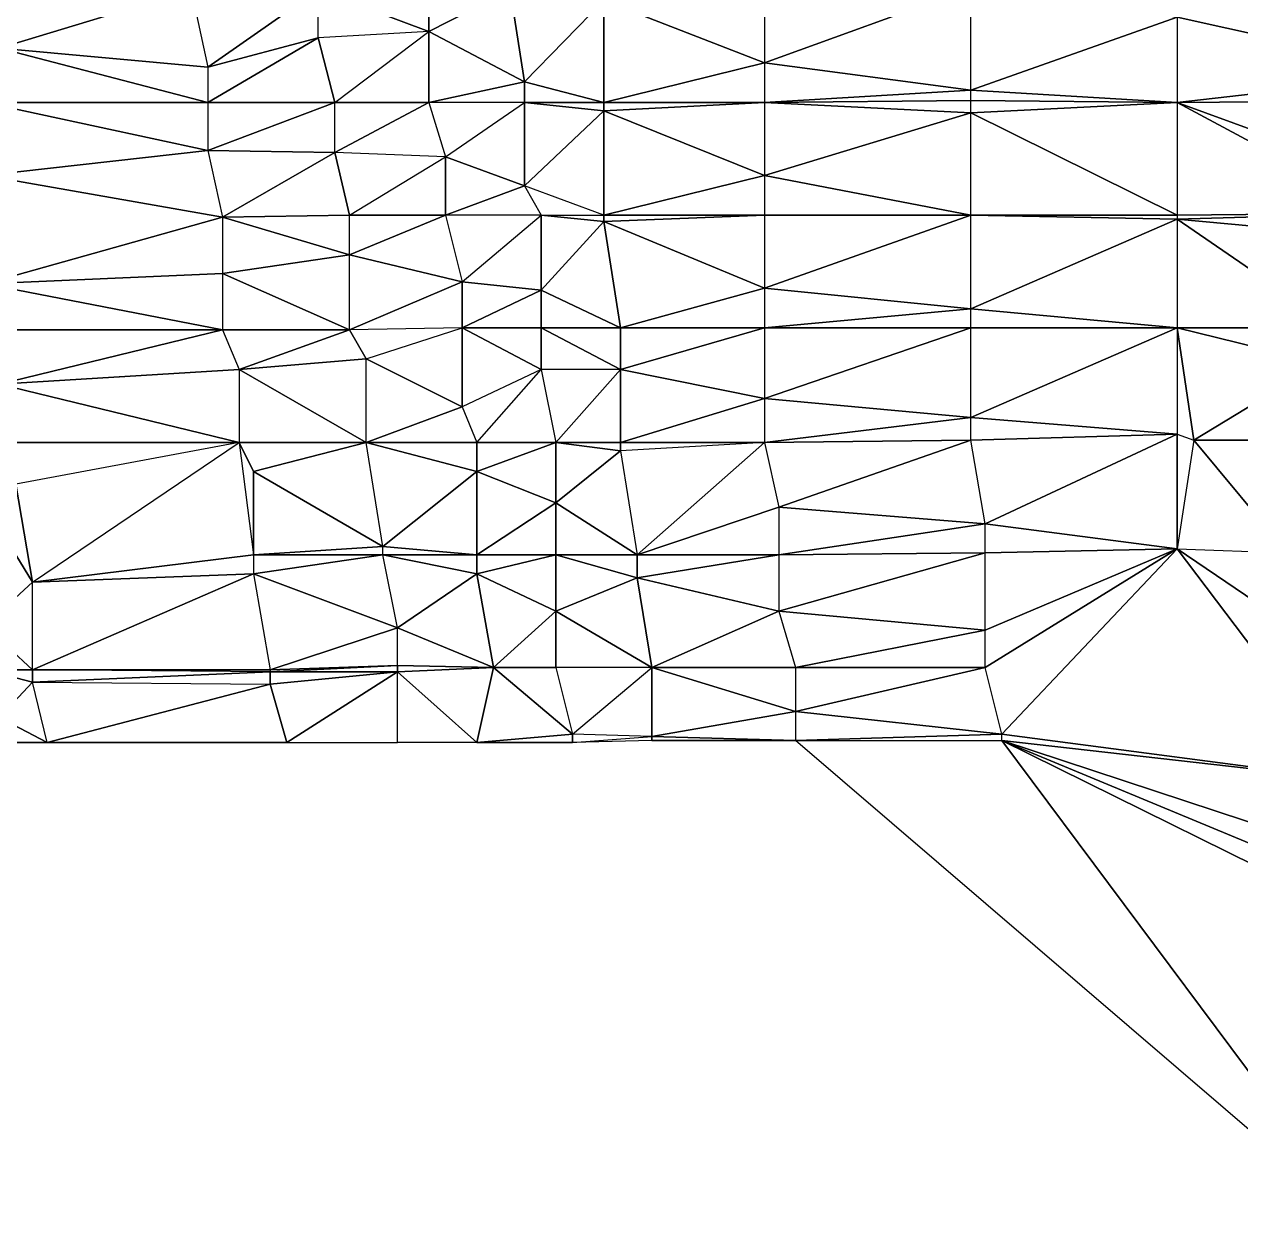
# Model space of a CAD drawing. Header units: metres. Extents: x 121.06818 to 121.07159, y 3.17836 to 3.18313.
# Drawn here: x 121.069729 to 121.070312, y 3.178362 to 3.178941 of the extents above; entities that cross this region are included whole.
import ezdxf

# ---------------------------------------------------------------- set-up
doc = ezdxf.new("R2010")
doc.units = ezdxf.units.M

msp = doc.modelspace()

# ---------------------------------------------------------------- linework, layer by layer
at = {"layer": 'DELAUNEY1001', "color": 252}
msp.add_3dface([(121.070282, 3.17869, 0.01028), (121.07019, 3.178688, 0.01027), (121.07019, 3.178702, 0.01027)], dxfattribs=at)
at = {"layer": 'DELAUNEY1008', "color": 252}
msp.add_3dface([(121.069725, 3.178687, 0.0102), (121.069733, 3.178674, 0.0102), (121.069725, 3.178721, 0.0102)], dxfattribs=at)
at = {"layer": 'DELAUNEY1009', "color": 252}
msp.add_3dface([(121.069984, 3.178687, 0.01024), (121.069946, 3.178678, 0.01023), (121.069946, 3.178687, 0.01023)], dxfattribs=at)
at = {"layer": 'DELAUNEY1010', "color": 252}
msp.add_3dface([(121.070091, 3.178687, 0.01026), (121.070023, 3.178676, 0.01025), (121.070023, 3.178687, 0.01025)], dxfattribs=at)
at = {"layer": 'DELAUNEY102', "color": 252}
msp.add_3dface([(121.070099, 3.178598, 0.01026), (121.070198, 3.178598, 0.01027), (121.070374, 3.178362, 0.01028)], dxfattribs=at)
at = {"layer": 'DELAUNEY1021', "color": 252}
msp.add_3dface([(121.069946, 3.178678, 0.01023), (121.069901, 3.178687, 0.01022), (121.069946, 3.178687, 0.01023)], dxfattribs=at)
at = {"layer": 'DELAUNEY1022', "color": 252}
msp.add_3dface([(121.070023, 3.178676, 0.01025), (121.069984, 3.178687, 0.01024), (121.070023, 3.178687, 0.01025)], dxfattribs=at)
at = {"layer": 'DELAUNEY1023', "color": 252}
msp.add_3dface([(121.070091, 3.178687, 0.01026), (121.07019, 3.178688, 0.01027), (121.07019, 3.178702, 0.01027)], dxfattribs=at)
at = {"layer": 'DELAUNEY103', "color": 252}
msp.add_3dface([(121.070099, 3.178598, 0.01026), (121.070198, 3.178598, 0.01027), (121.070198, 3.178601, 0.01027)], dxfattribs=at)
at = {"layer": 'DELAUNEY104', "color": 252}
msp.add_3dface([(121.070374, 3.178362, 0.01028), (121.070198, 3.178598, 0.01027), (121.070374, 3.178511, 0.01027)], dxfattribs=at)
at = {"layer": 'DELAUNEY1061', "color": 252}
msp.add_3dface([(121.069839, 3.178687, 0.01021), (121.069733, 3.178674, 0.0102), (121.069832, 3.178741, 0.01021)], dxfattribs=at)
at = {"layer": 'DELAUNEY1062', "color": 252}
msp.add_3dface([(121.069946, 3.178687, 0.01023), (121.069901, 3.178687, 0.01022), (121.069901, 3.178691, 0.01022)], dxfattribs=at)
at = {"layer": 'DELAUNEY1063', "color": 252}
msp.add_3dface([(121.070023, 3.178687, 0.01025), (121.069984, 3.178687, 0.01024), (121.069984, 3.178712, 0.01024)], dxfattribs=at)
at = {"layer": 'DELAUNEY1064', "color": 252}
msp.add_3dface([(121.070091, 3.178687, 0.01026), (121.070023, 3.178687, 0.01025), (121.070091, 3.17871, 0.01026)], dxfattribs=at)
at = {"layer": 'DELAUNEY1074', "color": 252}
msp.add_3dface([(121.069839, 3.178687, 0.01021), (121.069901, 3.178687, 0.01022), (121.069901, 3.178691, 0.01022)], dxfattribs=at)
at = {"layer": 'DELAUNEY1075', "color": 252}
msp.add_3dface([(121.069984, 3.178687, 0.01024), (121.069946, 3.178687, 0.01023), (121.069984, 3.178712, 0.01024)], dxfattribs=at)
at = {"layer": 'DELAUNEY1086', "color": 252}
msp.add_3dface([(121.069839, 3.178687, 0.01021), (121.069901, 3.178691, 0.01022), (121.069839, 3.178727, 0.01021)], dxfattribs=at)
at = {"layer": 'DELAUNEY1101', "color": 252}
msp.add_3dface([(121.069946, 3.178687, 0.01023), (121.069901, 3.178691, 0.01022), (121.069946, 3.178727, 0.01023)], dxfattribs=at)
at = {"layer": 'DELAUNEY1137', "color": 252}
msp.add_3dface([(121.070091, 3.178687, 0.01026), (121.07019, 3.178702, 0.01027), (121.070091, 3.17871, 0.01026)], dxfattribs=at)
at = {"layer": 'DELAUNEY1138', "color": 252}
msp.add_3dface([(121.070282, 3.17869, 0.01028), (121.07019, 3.178702, 0.01027), (121.070282, 3.178745, 0.01028)], dxfattribs=at)
at = {"layer": 'DELAUNEY1153', "color": 252}
msp.add_3dface([(121.070091, 3.17871, 0.01026), (121.070023, 3.178687, 0.01025), (121.070084, 3.178741, 0.01026)], dxfattribs=at)
at = {"layer": 'DELAUNEY1163', "color": 252}
msp.add_3dface([(121.069984, 3.178712, 0.01024), (121.069946, 3.178687, 0.01023), (121.069946, 3.178727, 0.01023)], dxfattribs=at)
at = {"layer": 'DELAUNEY1164', "color": 252}
msp.add_3dface([(121.070091, 3.17871, 0.01026), (121.07019, 3.178702, 0.01027), (121.070183, 3.178742, 0.01027)], dxfattribs=at)
at = {"layer": 'DELAUNEY1176', "color": 252}
msp.add_3dface([(121.070023, 3.178687, 0.01025), (121.069984, 3.178712, 0.01024), (121.070015, 3.178737, 0.01025)], dxfattribs=at)
at = {"layer": 'DELAUNEY1184', "color": 252}
msp.add_3dface([(121.069725, 3.178721, 0.0102), (121.069733, 3.178674, 0.0102), (121.069832, 3.178741, 0.01021)], dxfattribs=at)
at = {"layer": 'DELAUNEY1192', "color": 252}
msp.add_3dface([(121.069832, 3.178741, 0.01021), (121.069839, 3.178687, 0.01021), (121.069839, 3.178727, 0.01021)], dxfattribs=at)
at = {"layer": 'DELAUNEY1193', "color": 252}
msp.add_3dface([(121.069946, 3.178727, 0.01023), (121.069901, 3.178691, 0.01022), (121.069893, 3.178741, 0.01022)], dxfattribs=at)
at = {"layer": 'DELAUNEY1201', "color": 252}
msp.add_3dface([(121.069832, 3.178741, 0.01021), (121.069725, 3.178721, 0.0102), (121.069717, 3.178741, 0.0102)], dxfattribs=at)
at = {"layer": 'DELAUNEY1202', "color": 252}
msp.add_3dface([(121.069832, 3.178741, 0.01021), (121.069839, 3.178727, 0.01021), (121.069893, 3.178741, 0.01022)], dxfattribs=at)
at = {"layer": 'DELAUNEY1203', "color": 252}
msp.add_3dface([(121.069839, 3.178727, 0.01021), (121.069901, 3.178691, 0.01022), (121.069893, 3.178741, 0.01022)], dxfattribs=at)
at = {"layer": 'DELAUNEY1204', "color": 252}
msp.add_3dface([(121.069984, 3.178712, 0.01024), (121.069946, 3.178727, 0.01023), (121.069984, 3.178741, 0.01024)], dxfattribs=at)
at = {"layer": 'DELAUNEY1219', "color": 252}
msp.add_3dface([(121.070015, 3.178737, 0.01025), (121.069984, 3.178712, 0.01024), (121.069984, 3.178741, 0.01024)], dxfattribs=at)
at = {"layer": 'DELAUNEY1220', "color": 252}
msp.add_3dface([(121.070015, 3.178737, 0.01025), (121.070023, 3.178687, 0.01025), (121.070084, 3.178741, 0.01026)], dxfattribs=at)
at = {"layer": 'DELAUNEY1221', "color": 252}
msp.add_3dface([(121.07029, 3.178742, 0.01028), (121.070282, 3.17869, 0.01028), (121.070282, 3.178745, 0.01028)], dxfattribs=at)
at = {"layer": 'DELAUNEY1222', "color": 252}
msp.add_3dface([(121.07029, 3.178742, 0.01028), (121.070335, 3.178688, 0.01028), (121.070351, 3.178742, 0.01028)], dxfattribs=at)
at = {"layer": 'DELAUNEY1233', "color": 252}
msp.add_3dface([(121.070091, 3.17871, 0.01026), (121.070183, 3.178742, 0.01027), (121.070084, 3.178741, 0.01026)], dxfattribs=at)
at = {"layer": 'DELAUNEY1234', "color": 252}
msp.add_3dface([(121.07019, 3.178702, 0.01027), (121.070183, 3.178742, 0.01027), (121.070282, 3.178745, 0.01028)], dxfattribs=at)
at = {"layer": 'DELAUNEY1263', "color": 252}
msp.add_3dface([(121.070084, 3.178741, 0.01026), (121.070015, 3.178737, 0.01025), (121.070015, 3.178741, 0.01025)], dxfattribs=at)
at = {"layer": 'DELAUNEY1264', "color": 252}
msp.add_3dface([(121.070282, 3.178745, 0.01028), (121.07029, 3.178742, 0.01028), (121.070282, 3.178796, 0.01028)], dxfattribs=at)
at = {"layer": 'DELAUNEY1275', "color": 252}
msp.add_3dface([(121.069946, 3.178727, 0.01023), (121.069893, 3.178741, 0.01022), (121.069946, 3.178741, 0.01023)], dxfattribs=at)
at = {"layer": 'DELAUNEY1291', "color": 252}
msp.add_3dface([(121.07029, 3.178742, 0.01028), (121.070351, 3.178742, 0.01028), (121.070351, 3.178779, 0.01028)], dxfattribs=at)
at = {"layer": 'DELAUNEY1303', "color": 252}
msp.add_3dface([(121.069984, 3.178741, 0.01024), (121.069946, 3.178727, 0.01023), (121.069946, 3.178741, 0.01023)], dxfattribs=at)
at = {"layer": 'DELAUNEY1315', "color": 252}
msp.add_3dface([(121.070015, 3.178737, 0.01025), (121.069984, 3.178741, 0.01024), (121.070015, 3.178741, 0.01025)], dxfattribs=at)
at = {"layer": 'DELAUNEY1345', "color": 252}
msp.add_3dface([(121.069946, 3.178741, 0.01023), (121.069893, 3.178741, 0.01022), (121.069939, 3.178758, 0.01023)], dxfattribs=at)
at = {"layer": 'DELAUNEY1346', "color": 252}
msp.add_3dface([(121.070282, 3.178745, 0.01028), (121.070183, 3.178742, 0.01027), (121.070183, 3.178753, 0.01027)], dxfattribs=at)
at = {"layer": 'DELAUNEY1361', "color": 252}
msp.add_3dface([(121.069984, 3.178741, 0.01024), (121.069946, 3.178741, 0.01023), (121.069977, 3.178776, 0.01024)], dxfattribs=at)
at = {"layer": 'DELAUNEY1369', "color": 252}
msp.add_3dface([(121.070084, 3.178741, 0.01026), (121.070183, 3.178742, 0.01027), (121.070183, 3.178753, 0.01027)], dxfattribs=at)
at = {"layer": 'DELAUNEY1385', "color": 252}
msp.add_3dface([(121.069939, 3.178758, 0.01023), (121.069893, 3.178741, 0.01022), (121.069893, 3.178781, 0.01022)], dxfattribs=at)
at = {"layer": 'DELAUNEY1386', "color": 252}
msp.add_3dface([(121.069939, 3.178758, 0.01023), (121.069946, 3.178741, 0.01023), (121.069977, 3.178776, 0.01024)], dxfattribs=at)
at = {"layer": 'DELAUNEY1387', "color": 252}
msp.add_3dface([(121.070015, 3.178741, 0.01025), (121.069984, 3.178741, 0.01024), (121.070015, 3.178776, 0.01025)], dxfattribs=at)
at = {"layer": 'DELAUNEY1402', "color": 252}
msp.add_3dface([(121.070084, 3.178741, 0.01026), (121.070015, 3.178741, 0.01025), (121.070084, 3.178762, 0.01026)], dxfattribs=at)
at = {"layer": 'DELAUNEY1426', "color": 252}
msp.add_3dface([(121.070084, 3.178741, 0.01026), (121.070183, 3.178753, 0.01027), (121.070084, 3.178762, 0.01026)], dxfattribs=at)
at = {"layer": 'DELAUNEY1438', "color": 252}
msp.add_3dface([(121.069832, 3.178741, 0.01021), (121.069893, 3.178741, 0.01022), (121.069832, 3.178776, 0.01021)], dxfattribs=at)
at = {"layer": 'DELAUNEY1439', "color": 252}
msp.add_3dface([(121.070282, 3.178745, 0.01028), (121.070183, 3.178753, 0.01027), (121.070282, 3.178796, 0.01028)], dxfattribs=at)
at = {"layer": 'DELAUNEY1457', "color": 252}
msp.add_3dface([(121.069832, 3.178741, 0.01021), (121.069717, 3.178741, 0.0102), (121.069717, 3.178769, 0.0102)], dxfattribs=at)
at = {"layer": 'DELAUNEY1458', "color": 252}
msp.add_3dface([(121.070084, 3.178762, 0.01026), (121.070015, 3.178741, 0.01025), (121.070015, 3.178776, 0.01025)], dxfattribs=at)
at = {"layer": 'DELAUNEY1466', "color": 252}
msp.add_3dface([(121.069977, 3.178776, 0.01024), (121.069984, 3.178741, 0.01024), (121.070015, 3.178776, 0.01025)], dxfattribs=at)
at = {"layer": 'DELAUNEY1467', "color": 252}
msp.add_3dface([(121.070084, 3.178762, 0.01026), (121.070183, 3.178753, 0.01027), (121.070183, 3.178796, 0.01027)], dxfattribs=at)
at = {"layer": 'DELAUNEY1480', "color": 252}
msp.add_3dface([(121.069832, 3.178741, 0.01021), (121.069717, 3.178769, 0.0102), (121.069832, 3.178776, 0.01021)], dxfattribs=at)
at = {"layer": 'DELAUNEY1491', "color": 252}
msp.add_3dface([(121.069832, 3.178776, 0.01021), (121.069717, 3.178769, 0.0102), (121.069824, 3.178795, 0.01021)], dxfattribs=at)
at = {"layer": 'DELAUNEY1492', "color": 252}
msp.add_3dface([(121.069832, 3.178776, 0.01021), (121.069893, 3.178741, 0.01022), (121.069893, 3.178781, 0.01022)], dxfattribs=at)
at = {"layer": 'DELAUNEY1493', "color": 252}
msp.add_3dface([(121.069977, 3.178776, 0.01024), (121.069939, 3.178758, 0.01023), (121.069939, 3.178796, 0.01023)], dxfattribs=at)
at = {"layer": 'DELAUNEY1494', "color": 252}
msp.add_3dface([(121.070084, 3.178762, 0.01026), (121.070015, 3.178776, 0.01025), (121.070084, 3.178796, 0.01026)], dxfattribs=at)
at = {"layer": 'DELAUNEY1495', "color": 252}
msp.add_3dface([(121.07029, 3.178742, 0.01028), (121.070351, 3.178779, 0.01028), (121.070282, 3.178796, 0.01028)], dxfattribs=at)
at = {"layer": 'DELAUNEY1509', "color": 252}
msp.add_3dface([(121.069832, 3.178776, 0.01021), (121.069893, 3.178781, 0.01022), (121.069885, 3.178795, 0.01022)], dxfattribs=at)
at = {"layer": 'DELAUNEY1510', "color": 252}
msp.add_3dface([(121.069939, 3.178758, 0.01023), (121.069893, 3.178781, 0.01022), (121.069939, 3.178796, 0.01023)], dxfattribs=at)
at = {"layer": 'DELAUNEY1521', "color": 252}
msp.add_3dface([(121.069824, 3.178795, 0.01021), (121.069717, 3.178769, 0.0102), (121.06971, 3.178795, 0.0102)], dxfattribs=at)
at = {"layer": 'DELAUNEY1522', "color": 252}
msp.add_3dface([(121.069824, 3.178795, 0.01021), (121.069832, 3.178776, 0.01021), (121.069885, 3.178795, 0.01022)], dxfattribs=at)
at = {"layer": 'DELAUNEY1523', "color": 252}
msp.add_3dface([(121.070015, 3.178776, 0.01025), (121.069977, 3.178776, 0.01024), (121.069977, 3.178796, 0.01024)], dxfattribs=at)
at = {"layer": 'DELAUNEY1559', "color": 252}
msp.add_3dface([(121.070282, 3.178796, 0.01028), (121.070183, 3.178753, 0.01027), (121.070183, 3.178796, 0.01027)], dxfattribs=at)
at = {"layer": 'DELAUNEY1565', "color": 252}
msp.add_3dface([(121.069885, 3.178795, 0.01022), (121.069893, 3.178781, 0.01022), (121.069939, 3.178796, 0.01023)], dxfattribs=at)
at = {"layer": 'DELAUNEY1566', "color": 252}
msp.add_3dface([(121.070084, 3.178762, 0.01026), (121.070183, 3.178796, 0.01027), (121.070084, 3.178796, 0.01026)], dxfattribs=at)
at = {"layer": 'DELAUNEY1577', "color": 252}
msp.add_3dface([(121.070282, 3.178796, 0.01028), (121.070183, 3.178796, 0.01027), (121.070183, 3.178805, 0.01027)], dxfattribs=at)
at = {"layer": 'DELAUNEY1578', "color": 252}
msp.add_3dface([(121.070282, 3.178796, 0.01028), (121.070351, 3.178779, 0.01028), (121.070358, 3.178796, 0.01028)], dxfattribs=at)
at = {"layer": 'DELAUNEY1596', "color": 252}
msp.add_3dface([(121.069977, 3.178776, 0.01024), (121.069939, 3.178796, 0.01023), (121.069977, 3.178796, 0.01024)], dxfattribs=at)
at = {"layer": 'DELAUNEY1597', "color": 252}
msp.add_3dface([(121.070084, 3.178796, 0.01026), (121.070015, 3.178776, 0.01025), (121.070015, 3.178796, 0.01025)], dxfattribs=at)
at = {"layer": 'DELAUNEY1608', "color": 252}
msp.add_3dface([(121.070084, 3.178796, 0.01026), (121.070183, 3.178796, 0.01027), (121.070183, 3.178805, 0.01027)], dxfattribs=at)
at = {"layer": 'DELAUNEY1635', "color": 252}
msp.add_3dface([(121.069977, 3.178796, 0.01024), (121.069939, 3.178796, 0.01023), (121.069977, 3.178814, 0.01024)], dxfattribs=at)
at = {"layer": 'DELAUNEY1636', "color": 252}
msp.add_3dface([(121.070015, 3.178776, 0.01025), (121.069977, 3.178796, 0.01024), (121.070015, 3.178796, 0.01025)], dxfattribs=at)
at = {"layer": 'DELAUNEY1651', "color": 252}
msp.add_3dface([(121.070015, 3.178796, 0.01025), (121.069977, 3.178796, 0.01024), (121.069977, 3.178814, 0.01024)], dxfattribs=at)
at = {"layer": 'DELAUNEY1652', "color": 252}
msp.add_3dface([(121.070084, 3.178796, 0.01026), (121.070015, 3.178796, 0.01025), (121.070084, 3.178815, 0.01026)], dxfattribs=at)
at = {"layer": 'DELAUNEY1703', "color": 252}
msp.add_3dface([(121.069824, 3.178795, 0.01021), (121.069885, 3.178795, 0.01022), (121.069824, 3.178822, 0.01021)], dxfattribs=at)
at = {"layer": 'DELAUNEY1713', "color": 252}
msp.add_3dface([(121.069824, 3.178795, 0.01021), (121.06971, 3.178795, 0.0102), (121.06971, 3.178817, 0.0102)], dxfattribs=at)
at = {"layer": 'DELAUNEY1714', "color": 252}
msp.add_3dface([(121.070084, 3.178796, 0.01026), (121.070183, 3.178805, 0.01027), (121.070084, 3.178815, 0.01026)], dxfattribs=at)
at = {"layer": 'DELAUNEY1724', "color": 252}
msp.add_3dface([(121.069939, 3.178796, 0.01023), (121.069885, 3.178795, 0.01022), (121.069939, 3.178818, 0.01023)], dxfattribs=at)
at = {"layer": 'DELAUNEY1725', "color": 252}
msp.add_3dface([(121.070282, 3.178796, 0.01028), (121.070183, 3.178805, 0.01027), (121.070282, 3.178848, 0.01028)], dxfattribs=at)
at = {"layer": 'DELAUNEY1726', "color": 252}
msp.add_3dface([(121.070282, 3.178796, 0.01028), (121.070358, 3.178796, 0.01028), (121.070282, 3.178848, 0.01028)], dxfattribs=at)
at = {"layer": 'DELAUNEY1735', "color": 252}
msp.add_3dface([(121.069977, 3.178814, 0.01024), (121.069939, 3.178796, 0.01023), (121.069939, 3.178818, 0.01023)], dxfattribs=at)
at = {"layer": 'DELAUNEY1736', "color": 252}
msp.add_3dface([(121.070015, 3.178796, 0.01025), (121.069977, 3.178814, 0.01024), (121.070007, 3.178847, 0.01025)], dxfattribs=at)
at = {"layer": 'DELAUNEY1737', "color": 252}
msp.add_3dface([(121.070084, 3.178815, 0.01026), (121.070015, 3.178796, 0.01025), (121.070007, 3.178847, 0.01025)], dxfattribs=at)
at = {"layer": 'DELAUNEY1747', "color": 252}
msp.add_3dface([(121.069824, 3.178795, 0.01021), (121.06971, 3.178817, 0.0102), (121.069824, 3.178822, 0.01021)], dxfattribs=at)
at = {"layer": 'DELAUNEY1748', "color": 252}
msp.add_3dface([(121.069939, 3.178818, 0.01023), (121.069885, 3.178795, 0.01022), (121.069885, 3.178831, 0.01022)], dxfattribs=at)
at = {"layer": 'DELAUNEY1749', "color": 252}
msp.add_3dface([(121.070084, 3.178815, 0.01026), (121.070183, 3.178805, 0.01027), (121.070183, 3.17885, 0.01027)], dxfattribs=at)
at = {"layer": 'DELAUNEY1761', "color": 252}
msp.add_3dface([(121.069824, 3.178822, 0.01021), (121.06971, 3.178817, 0.0102), (121.069824, 3.178849, 0.01021)], dxfattribs=at)
at = {"layer": 'DELAUNEY1762', "color": 252}
msp.add_3dface([(121.069977, 3.178814, 0.01024), (121.069939, 3.178818, 0.01023), (121.069977, 3.17885, 0.01024)], dxfattribs=at)
at = {"layer": 'DELAUNEY1763', "color": 252}
msp.add_3dface([(121.070358, 3.178796, 0.01028), (121.070381, 3.178839, 0.01028), (121.070282, 3.178848, 0.01028)], dxfattribs=at)
at = {"layer": 'DELAUNEY1780', "color": 252}
msp.add_3dface([(121.069824, 3.178822, 0.01021), (121.069885, 3.178795, 0.01022), (121.069885, 3.178831, 0.01022)], dxfattribs=at)
at = {"layer": 'DELAUNEY1788', "color": 252}
msp.add_3dface([(121.069824, 3.178822, 0.01021), (121.069885, 3.178831, 0.01022), (121.069824, 3.178849, 0.01021)], dxfattribs=at)
at = {"layer": 'DELAUNEY1789', "color": 252}
msp.add_3dface([(121.069939, 3.178818, 0.01023), (121.069885, 3.178831, 0.01022), (121.069931, 3.17885, 0.01023)], dxfattribs=at)
at = {"layer": 'DELAUNEY1808', "color": 252}
msp.add_3dface([(121.070007, 3.178847, 0.01025), (121.069977, 3.178814, 0.01024), (121.069977, 3.17885, 0.01024)], dxfattribs=at)
at = {"layer": 'DELAUNEY1820', "color": 252}
msp.add_3dface([(121.070282, 3.178848, 0.01028), (121.070183, 3.178805, 0.01027), (121.070183, 3.17885, 0.01027)], dxfattribs=at)
at = {"layer": 'DELAUNEY1856', "color": 252}
msp.add_3dface([(121.069931, 3.17885, 0.01023), (121.069885, 3.178831, 0.01022), (121.069885, 3.17885, 0.01022)], dxfattribs=at)
at = {"layer": 'DELAUNEY1857', "color": 252}
msp.add_3dface([(121.069931, 3.17885, 0.01023), (121.069939, 3.178818, 0.01023), (121.069977, 3.17885, 0.01024)], dxfattribs=at)
at = {"layer": 'DELAUNEY1858', "color": 252}
msp.add_3dface([(121.070084, 3.178815, 0.01026), (121.070007, 3.178847, 0.01025), (121.070084, 3.17885, 0.01026)], dxfattribs=at)
at = {"layer": 'DELAUNEY1859', "color": 252}
msp.add_3dface([(121.070084, 3.178815, 0.01026), (121.070183, 3.17885, 0.01027), (121.070084, 3.17885, 0.01026)], dxfattribs=at)
at = {"layer": 'DELAUNEY1879', "color": 252}
msp.add_3dface([(121.070282, 3.178848, 0.01028), (121.070183, 3.17885, 0.01027), (121.070282, 3.17885, 0.01028)], dxfattribs=at)
at = {"layer": 'DELAUNEY1891', "color": 252}
msp.add_3dface([(121.070007, 3.178847, 0.01025), (121.069977, 3.17885, 0.01024), (121.070007, 3.17885, 0.01025)], dxfattribs=at)
at = {"layer": 'DELAUNEY1892', "color": 252}
msp.add_3dface([(121.070084, 3.17885, 0.01026), (121.070007, 3.178847, 0.01025), (121.070007, 3.17885, 0.01025)], dxfattribs=at)
at = {"layer": 'DELAUNEY1900', "color": 252}
msp.add_3dface([(121.069824, 3.178849, 0.01021), (121.06971, 3.178817, 0.0102), (121.06971, 3.178869, 0.0102)], dxfattribs=at)
at = {"layer": 'DELAUNEY1901', "color": 252}
msp.add_3dface([(121.069824, 3.178849, 0.01021), (121.069885, 3.178831, 0.01022), (121.069885, 3.17885, 0.01022)], dxfattribs=at)
at = {"layer": 'DELAUNEY1902', "color": 252}
msp.add_3dface([(121.070084, 3.17885, 0.01026), (121.070183, 3.17885, 0.01027), (121.070084, 3.178869, 0.01026)], dxfattribs=at)
at = {"layer": 'DELAUNEY1920', "color": 252}
msp.add_3dface([(121.070282, 3.178848, 0.01028), (121.070381, 3.178839, 0.01028), (121.070381, 3.178851, 0.01028)], dxfattribs=at)
at = {"layer": 'DELAUNEY1931', "color": 252}
msp.add_3dface([(121.069824, 3.178849, 0.01021), (121.069885, 3.17885, 0.01022), (121.069878, 3.17888, 0.01022)], dxfattribs=at)
at = {"layer": 'DELAUNEY1932', "color": 252}
msp.add_3dface([(121.069977, 3.17885, 0.01024), (121.069931, 3.17885, 0.01023), (121.069969, 3.178864, 0.01024)], dxfattribs=at)
at = {"layer": 'DELAUNEY1943', "color": 252}
msp.add_3dface([(121.069931, 3.17885, 0.01023), (121.069885, 3.17885, 0.01022), (121.069931, 3.178878, 0.01023)], dxfattribs=at)
at = {"layer": 'DELAUNEY1953', "color": 252}
msp.add_3dface([(121.069824, 3.178849, 0.01021), (121.06971, 3.178869, 0.0102), (121.069817, 3.178881, 0.01021)], dxfattribs=at)
at = {"layer": 'DELAUNEY1954', "color": 252}
msp.add_3dface([(121.070282, 3.178848, 0.01028), (121.070381, 3.178851, 0.01028), (121.070282, 3.17885, 0.01028)], dxfattribs=at)
at = {"layer": 'DELAUNEY1969', "color": 252}
msp.add_3dface([(121.069969, 3.178864, 0.01024), (121.069931, 3.17885, 0.01023), (121.069931, 3.178878, 0.01023)], dxfattribs=at)
at = {"layer": 'DELAUNEY1970', "color": 252}
msp.add_3dface([(121.069969, 3.178864, 0.01024), (121.069977, 3.17885, 0.01024), (121.070007, 3.17885, 0.01025)], dxfattribs=at)
at = {"layer": 'DELAUNEY1989', "color": 252}
msp.add_3dface([(121.070084, 3.17885, 0.01026), (121.070007, 3.17885, 0.01025), (121.070084, 3.178869, 0.01026)], dxfattribs=at)
at = {"layer": 'DELAUNEY1990', "color": 252}
msp.add_3dface([(121.070282, 3.17885, 0.01028), (121.070183, 3.17885, 0.01027), (121.070183, 3.178899, 0.01027)], dxfattribs=at)
at = {"layer": 'DELAUNEY2005', "color": 252}
msp.add_3dface([(121.069817, 3.178881, 0.01021), (121.06971, 3.178869, 0.0102), (121.06971, 3.178904, 0.0102)], dxfattribs=at)
at = {"layer": 'DELAUNEY2006', "color": 252}
msp.add_3dface([(121.069817, 3.178881, 0.01021), (121.069824, 3.178849, 0.01021), (121.069878, 3.17888, 0.01022)], dxfattribs=at)
at = {"layer": 'DELAUNEY2007', "color": 252}
msp.add_3dface([(121.070282, 3.17885, 0.01028), (121.070381, 3.178851, 0.01028), (121.070282, 3.178904, 0.01028)], dxfattribs=at)
at = {"layer": 'DELAUNEY2023', "color": 252}
msp.add_3dface([(121.070381, 3.178851, 0.01028), (121.070389, 3.178865, 0.01028), (121.070282, 3.178904, 0.01028)], dxfattribs=at)
at = {"layer": 'DELAUNEY2035', "color": 252}
msp.add_3dface([(121.069878, 3.17888, 0.01022), (121.069885, 3.17885, 0.01022), (121.069931, 3.178878, 0.01023)], dxfattribs=at)
at = {"layer": 'DELAUNEY2036', "color": 252}
msp.add_3dface([(121.070084, 3.178869, 0.01026), (121.070007, 3.17885, 0.01025), (121.070007, 3.1789, 0.01025)], dxfattribs=at)
at = {"layer": 'DELAUNEY2037', "color": 252}
msp.add_3dface([(121.070084, 3.178869, 0.01026), (121.070183, 3.17885, 0.01027), (121.070183, 3.178899, 0.01027)], dxfattribs=at)
at = {"layer": 'DELAUNEY2075', "color": 252}
msp.add_3dface([(121.069969, 3.178864, 0.01024), (121.069931, 3.178878, 0.01023), (121.069969, 3.178904, 0.01024)], dxfattribs=at)
at = {"layer": 'DELAUNEY2088', "color": 252}
msp.add_3dface([(121.070007, 3.17885, 0.01025), (121.069969, 3.178864, 0.01024), (121.070007, 3.1789, 0.01025)], dxfattribs=at)
at = {"layer": 'DELAUNEY209', "color": 252}
msp.add_3dface([(121.070374, 3.178511, 0.01027), (121.070198, 3.178598, 0.01027), (121.070374, 3.178525, 0.01027)], dxfattribs=at)
at = {"layer": 'DELAUNEY2100', "color": 252}
msp.add_3dface([(121.069931, 3.178878, 0.01023), (121.069878, 3.17888, 0.01022), (121.069923, 3.178904, 0.01023)], dxfattribs=at)
at = {"layer": 'DELAUNEY2111', "color": 252}
msp.add_3dface([(121.069817, 3.178881, 0.01021), (121.069878, 3.17888, 0.01022), (121.069878, 3.178904, 0.01022)], dxfattribs=at)
at = {"layer": 'DELAUNEY2112', "color": 252}
msp.add_3dface([(121.070007, 3.1789, 0.01025), (121.069969, 3.178864, 0.01024), (121.069969, 3.178904, 0.01024)], dxfattribs=at)
at = {"layer": 'DELAUNEY2113', "color": 252}
msp.add_3dface([(121.070084, 3.178869, 0.01026), (121.070183, 3.178899, 0.01027), (121.070084, 3.178904, 0.01026)], dxfattribs=at)
at = {"layer": 'DELAUNEY2131', "color": 252}
msp.add_3dface([(121.070084, 3.178869, 0.01026), (121.070007, 3.1789, 0.01025), (121.070084, 3.178904, 0.01026)], dxfattribs=at)
at = {"layer": 'DELAUNEY2132', "color": 252}
msp.add_3dface([(121.070282, 3.17885, 0.01028), (121.070183, 3.178899, 0.01027), (121.070282, 3.178904, 0.01028)], dxfattribs=at)
at = {"layer": 'DELAUNEY2133', "color": 252}
msp.add_3dface([(121.070282, 3.178904, 0.01028), (121.070183, 3.178899, 0.01027), (121.070183, 3.178905, 0.01027)], dxfattribs=at)
at = {"layer": 'DELAUNEY2163', "color": 252}
msp.add_3dface([(121.069923, 3.178904, 0.01023), (121.069878, 3.17888, 0.01022), (121.069878, 3.178904, 0.01022)], dxfattribs=at)
at = {"layer": 'DELAUNEY2164', "color": 252}
msp.add_3dface([(121.069923, 3.178904, 0.01023), (121.069931, 3.178878, 0.01023), (121.069969, 3.178904, 0.01024)], dxfattribs=at)
at = {"layer": 'DELAUNEY2182', "color": 252}
msp.add_3dface([(121.070007, 3.1789, 0.01025), (121.069969, 3.178904, 0.01024), (121.070007, 3.178904, 0.01025)], dxfattribs=at)
at = {"layer": 'DELAUNEY2183', "color": 252}
msp.add_3dface([(121.070084, 3.178904, 0.01026), (121.070007, 3.1789, 0.01025), (121.070007, 3.178904, 0.01025)], dxfattribs=at)
at = {"layer": 'DELAUNEY2184', "color": 252}
msp.add_3dface([(121.070282, 3.178904, 0.01028), (121.070389, 3.178865, 0.01028), (121.070404, 3.178905, 0.01029)], dxfattribs=at)
at = {"layer": 'DELAUNEY2195', "color": 252}
msp.add_3dface([(121.069817, 3.178881, 0.01021), (121.06971, 3.178904, 0.0102), (121.069817, 3.178904, 0.01021)], dxfattribs=at)
at = {"layer": 'DELAUNEY2196', "color": 252}
msp.add_3dface([(121.070084, 3.178904, 0.01026), (121.070183, 3.178899, 0.01027), (121.070183, 3.178905, 0.01027)], dxfattribs=at)
at = {"layer": 'DELAUNEY2222', "color": 252}
msp.add_3dface([(121.069817, 3.178904, 0.01021), (121.06971, 3.178904, 0.0102), (121.069717, 3.17893, 0.0102)], dxfattribs=at)
at = {"layer": 'DELAUNEY2223', "color": 252}
msp.add_3dface([(121.069817, 3.178904, 0.01021), (121.069817, 3.178881, 0.01021), (121.069878, 3.178904, 0.01022)], dxfattribs=at)
at = {"layer": 'DELAUNEY2240', "color": 252}
msp.add_3dface([(121.069817, 3.178904, 0.01021), (121.069878, 3.178904, 0.01022), (121.06987, 3.178935, 0.01022)], dxfattribs=at)
at = {"layer": 'DELAUNEY2241', "color": 252}
msp.add_3dface([(121.069923, 3.178904, 0.01023), (121.069878, 3.178904, 0.01022), (121.069923, 3.178938, 0.01023)], dxfattribs=at)
at = {"layer": 'DELAUNEY2255', "color": 252}
msp.add_3dface([(121.069969, 3.178904, 0.01024), (121.069923, 3.178904, 0.01023), (121.069969, 3.178914, 0.01024)], dxfattribs=at)
at = {"layer": 'DELAUNEY2270', "color": 252}
msp.add_3dface([(121.070007, 3.178904, 0.01025), (121.069969, 3.178904, 0.01024), (121.069969, 3.178914, 0.01024)], dxfattribs=at)
at = {"layer": 'DELAUNEY2285', "color": 252}
msp.add_3dface([(121.069817, 3.178904, 0.01021), (121.069717, 3.17893, 0.0102), (121.069817, 3.178921, 0.01021)], dxfattribs=at)
at = {"layer": 'DELAUNEY2286', "color": 252}
msp.add_3dface([(121.070084, 3.178904, 0.01026), (121.070007, 3.178904, 0.01025), (121.070084, 3.178923, 0.01026)], dxfattribs=at)
at = {"layer": 'DELAUNEY2287', "color": 252}
msp.add_3dface([(121.070084, 3.178904, 0.01026), (121.070183, 3.178905, 0.01027), (121.070183, 3.17891, 0.01027)], dxfattribs=at)
at = {"layer": 'DELAUNEY2288', "color": 252}
msp.add_3dface([(121.070282, 3.178904, 0.01028), (121.070183, 3.178905, 0.01027), (121.070183, 3.17891, 0.01027)], dxfattribs=at)
at = {"layer": 'DELAUNEY2289', "color": 252}
msp.add_3dface([(121.070282, 3.178904, 0.01028), (121.070404, 3.178905, 0.01029), (121.070404, 3.178918, 0.01029)], dxfattribs=at)
at = {"layer": 'DELAUNEY2301', "color": 252}
msp.add_3dface([(121.070084, 3.178904, 0.01026), (121.070183, 3.17891, 0.01027), (121.070084, 3.178923, 0.01026)], dxfattribs=at)
at = {"layer": 'DELAUNEY2313', "color": 252}
msp.add_3dface([(121.069969, 3.178914, 0.01024), (121.069923, 3.178904, 0.01023), (121.069923, 3.178938, 0.01023)], dxfattribs=at)
at = {"layer": 'DELAUNEY2314', "color": 252}
msp.add_3dface([(121.070007, 3.178904, 0.01025), (121.069969, 3.178914, 0.01024), (121.070007, 3.178953, 0.01025)], dxfattribs=at)
at = {"layer": 'DELAUNEY2315', "color": 252}
msp.add_3dface([(121.070282, 3.178904, 0.01028), (121.070183, 3.17891, 0.01027), (121.070282, 3.178945, 0.01028)], dxfattribs=at)
at = {"layer": 'DELAUNEY2324', "color": 252}
msp.add_3dface([(121.069817, 3.178921, 0.01021), (121.069717, 3.17893, 0.0102), (121.069809, 3.178958, 0.01021)], dxfattribs=at)
at = {"layer": 'DELAUNEY2325', "color": 252}
msp.add_3dface([(121.069817, 3.178921, 0.01021), (121.069817, 3.178904, 0.01021), (121.06987, 3.178935, 0.01022)], dxfattribs=at)
at = {"layer": 'DELAUNEY2326', "color": 252}
msp.add_3dface([(121.06987, 3.178935, 0.01022), (121.069878, 3.178904, 0.01022), (121.069923, 3.178938, 0.01023)], dxfattribs=at)
at = {"layer": 'DELAUNEY2327', "color": 252}
msp.add_3dface([(121.070282, 3.178904, 0.01028), (121.070404, 3.178918, 0.01029), (121.070282, 3.178945, 0.01028)], dxfattribs=at)
at = {"layer": 'DELAUNEY2339', "color": 252}
msp.add_3dface([(121.069817, 3.178921, 0.01021), (121.06987, 3.178935, 0.01022), (121.06987, 3.178958, 0.01022)], dxfattribs=at)
at = {"layer": 'DELAUNEY2340', "color": 252}
msp.add_3dface([(121.070084, 3.178923, 0.01026), (121.070007, 3.178904, 0.01025), (121.070007, 3.178953, 0.01025)], dxfattribs=at)
at = {"layer": 'DELAUNEY2352', "color": 252}
msp.add_3dface([(121.070084, 3.178923, 0.01026), (121.070183, 3.17891, 0.01027), (121.070183, 3.178959, 0.01027)], dxfattribs=at)
at = {"layer": 'DELAUNEY2371', "color": 252}
msp.add_3dface([(121.069969, 3.178914, 0.01024), (121.069923, 3.178938, 0.01023), (121.069962, 3.178958, 0.01024)], dxfattribs=at)
at = {"layer": 'DELAUNEY2387', "color": 252}
msp.add_3dface([(121.070282, 3.178945, 0.01028), (121.070183, 3.17891, 0.01027), (121.070183, 3.178959, 0.01027)], dxfattribs=at)
at = {"layer": 'DELAUNEY2402', "color": 252}
msp.add_3dface([(121.069923, 3.178938, 0.01023), (121.06987, 3.178935, 0.01022), (121.06987, 3.178958, 0.01022)], dxfattribs=at)
at = {"layer": 'DELAUNEY2403', "color": 252}
msp.add_3dface([(121.070282, 3.178945, 0.01028), (121.070404, 3.178918, 0.01029), (121.070396, 3.178959, 0.01029)], dxfattribs=at)
at = {"layer": 'DELAUNEY2410', "color": 252}
msp.add_3dface([(121.070007, 3.178953, 0.01025), (121.069969, 3.178914, 0.01024), (121.069962, 3.178958, 0.01024)], dxfattribs=at)
at = {"layer": 'DELAUNEY2420', "color": 252}
msp.add_3dface([(121.069809, 3.178958, 0.01021), (121.069717, 3.17893, 0.0102), (121.069717, 3.178958, 0.0102)], dxfattribs=at)
at = {"layer": 'DELAUNEY2421', "color": 252}
msp.add_3dface([(121.069809, 3.178958, 0.01021), (121.069817, 3.178921, 0.01021), (121.06987, 3.178958, 0.01022)], dxfattribs=at)
at = {"layer": 'DELAUNEY2422', "color": 252}
msp.add_3dface([(121.070084, 3.178923, 0.01026), (121.070007, 3.178953, 0.01025), (121.070084, 3.178959, 0.01026)], dxfattribs=at)
at = {"layer": 'DELAUNEY2435', "color": 252}
msp.add_3dface([(121.069962, 3.178958, 0.01024), (121.069923, 3.178938, 0.01023), (121.069923, 3.178958, 0.01023)], dxfattribs=at)
at = {"layer": 'DELAUNEY2436', "color": 252}
msp.add_3dface([(121.070084, 3.178923, 0.01026), (121.070183, 3.178959, 0.01027), (121.070084, 3.178959, 0.01026)], dxfattribs=at)
at = {"layer": 'DELAUNEY2528', "color": 252}
msp.add_3dface([(121.069923, 3.178938, 0.01023), (121.06987, 3.178958, 0.01022), (121.069923, 3.178958, 0.01023)], dxfattribs=at)
at = {"layer": 'DELAUNEY29', "color": 252}
msp.add_3dface([(121.069725, 3.178597, 0.01019), (121.06974, 3.178597, 0.0102), (121.069717, 3.178609, 0.01019)], dxfattribs=at)
at = {"layer": 'DELAUNEY30', "color": 252}
msp.add_3dface([(121.069855, 3.178597, 0.01021), (121.06974, 3.178597, 0.0102), (121.069847, 3.178625, 0.01021)], dxfattribs=at)
at = {"layer": 'DELAUNEY31', "color": 252}
msp.add_3dface([(121.069855, 3.178597, 0.01021), (121.069908, 3.178597, 0.01022), (121.069908, 3.178631, 0.01022)], dxfattribs=at)
at = {"layer": 'DELAUNEY32', "color": 252}
msp.add_3dface([(121.069946, 3.178597, 0.01023), (121.069908, 3.178597, 0.01022), (121.069908, 3.178631, 0.01022)], dxfattribs=at)
at = {"layer": 'DELAUNEY33', "color": 252}
msp.add_3dface([(121.069992, 3.178597, 0.01024), (121.069946, 3.178597, 0.01023), (121.069992, 3.178601, 0.01024)], dxfattribs=at)
at = {"layer": 'DELAUNEY34', "color": 252}
msp.add_3dface([(121.07003, 3.178598, 0.01025), (121.069992, 3.178597, 0.01024), (121.07003, 3.1786, 0.01025)], dxfattribs=at)
at = {"layer": 'DELAUNEY35', "color": 252}
msp.add_3dface([(121.070099, 3.178598, 0.01026), (121.07003, 3.178598, 0.01025), (121.07003, 3.1786, 0.01025)], dxfattribs=at)
at = {"layer": 'DELAUNEY36', "color": 252}
msp.add_3dface([(121.070374, 3.178362, 0.01028), (121.070099, 3.178598, 0.01026), (121.070198, 3.178598, 0.01027)], dxfattribs=at)
at = {"layer": 'DELAUNEY385', "color": 252}
msp.add_3dface([(121.070374, 3.178525, 0.01027), (121.070198, 3.178598, 0.01027), (121.070374, 3.17854, 0.01027)], dxfattribs=at)
at = {"layer": 'DELAUNEY414', "color": 252}
msp.add_3dface([(121.070374, 3.17854, 0.01027), (121.070198, 3.178598, 0.01027), (121.070366, 3.178579, 0.01027)], dxfattribs=at)
at = {"layer": 'DELAUNEY435', "color": 252}
msp.add_3dface([(121.070366, 3.178579, 0.01027), (121.070198, 3.178598, 0.01027), (121.070198, 3.178601, 0.01027)], dxfattribs=at)
at = {"layer": 'DELAUNEY571', "color": 252}
msp.add_3dface([(121.069725, 3.178597, 0.01019), (121.069717, 3.178609, 0.01019), (121.06974, 3.178597, 0.0102)], dxfattribs=at)
at = {"layer": 'DELAUNEY572', "color": 252}
msp.add_3dface([(121.069847, 3.178625, 0.01021), (121.06974, 3.178597, 0.0102), (121.069855, 3.178597, 0.01021)], dxfattribs=at)
at = {"layer": 'DELAUNEY573', "color": 252}
msp.add_3dface([(121.069847, 3.178625, 0.01021), (121.06974, 3.178597, 0.0102), (121.069733, 3.178626, 0.0102)], dxfattribs=at)
at = {"layer": 'DELAUNEY574', "color": 252}
msp.add_3dface([(121.069847, 3.178625, 0.01021), (121.069855, 3.178597, 0.01021), (121.069908, 3.178631, 0.01022)], dxfattribs=at)
at = {"layer": 'DELAUNEY575', "color": 252}
msp.add_3dface([(121.07003, 3.1786, 0.01025), (121.07003, 3.178598, 0.01025), (121.069992, 3.178597, 0.01024)], dxfattribs=at)
at = {"layer": 'DELAUNEY576', "color": 252}
msp.add_3dface([(121.07003, 3.1786, 0.01025), (121.07003, 3.178598, 0.01025), (121.070099, 3.178598, 0.01026)], dxfattribs=at)
at = {"layer": 'DELAUNEY588', "color": 252}
msp.add_3dface([(121.069992, 3.178601, 0.01024), (121.069946, 3.178597, 0.01023), (121.069992, 3.178597, 0.01024)], dxfattribs=at)
at = {"layer": 'DELAUNEY589', "color": 252}
msp.add_3dface([(121.069992, 3.178601, 0.01024), (121.069946, 3.178597, 0.01023), (121.069954, 3.178633, 0.01023)], dxfattribs=at)
at = {"layer": 'DELAUNEY590', "color": 252}
msp.add_3dface([(121.070099, 3.178598, 0.01026), (121.07003, 3.1786, 0.01025), (121.070099, 3.178612, 0.01026)], dxfattribs=at)
at = {"layer": 'DELAUNEY591', "color": 252}
msp.add_3dface([(121.070099, 3.178598, 0.01026), (121.070198, 3.178601, 0.01027), (121.070099, 3.178612, 0.01026)], dxfattribs=at)
at = {"layer": 'DELAUNEY605', "color": 252}
msp.add_3dface([(121.07003, 3.1786, 0.01025), (121.069992, 3.178601, 0.01024), (121.07003, 3.178633, 0.01025)], dxfattribs=at)
at = {"layer": 'DELAUNEY606', "color": 252}
msp.add_3dface([(121.070366, 3.178579, 0.01027), (121.070198, 3.178601, 0.01027), (121.070282, 3.17869, 0.01028)], dxfattribs=at)
at = {"layer": 'DELAUNEY615', "color": 252}
msp.add_3dface([(121.070099, 3.178612, 0.01026), (121.07003, 3.1786, 0.01025), (121.07003, 3.178633, 0.01025)], dxfattribs=at)
at = {"layer": 'DELAUNEY616', "color": 252}
msp.add_3dface([(121.070282, 3.17869, 0.01028), (121.070198, 3.178601, 0.01027), (121.07019, 3.178633, 0.01027)], dxfattribs=at)
at = {"layer": 'DELAUNEY617', "color": 252}
msp.add_3dface([(121.070366, 3.178579, 0.01027), (121.070282, 3.17869, 0.01028), (121.070366, 3.178633, 0.01027)], dxfattribs=at)
at = {"layer": 'DELAUNEY631', "color": 252}
msp.add_3dface([(121.070099, 3.178612, 0.01026), (121.070198, 3.178601, 0.01027), (121.07019, 3.178633, 0.01027)], dxfattribs=at)
at = {"layer": 'DELAUNEY632', "color": 252}
msp.add_3dface([(121.070099, 3.178612, 0.01026), (121.07019, 3.178633, 0.01027), (121.070099, 3.178633, 0.01026)], dxfattribs=at)
at = {"layer": 'DELAUNEY644', "color": 252}
msp.add_3dface([(121.070366, 3.178633, 0.01027), (121.070282, 3.17869, 0.01028), (121.070335, 3.178688, 0.01028)], dxfattribs=at)
at = {"layer": 'DELAUNEY659', "color": 252}
msp.add_3dface([(121.069717, 3.178609, 0.01019), (121.069733, 3.178626, 0.0102), (121.06971, 3.178632, 0.01019)], dxfattribs=at)
at = {"layer": 'DELAUNEY660', "color": 252}
msp.add_3dface([(121.069717, 3.178609, 0.01019), (121.06974, 3.178597, 0.0102), (121.069733, 3.178626, 0.0102)], dxfattribs=at)
at = {"layer": 'DELAUNEY661', "color": 252}
msp.add_3dface([(121.069954, 3.178633, 0.01023), (121.069946, 3.178597, 0.01023), (121.069908, 3.178631, 0.01022)], dxfattribs=at)
at = {"layer": 'DELAUNEY662', "color": 252}
msp.add_3dface([(121.069992, 3.178601, 0.01024), (121.069954, 3.178633, 0.01023), (121.069984, 3.178633, 0.01024)], dxfattribs=at)
at = {"layer": 'DELAUNEY679', "color": 252}
msp.add_3dface([(121.069984, 3.178633, 0.01024), (121.069954, 3.178633, 0.01023), (121.069984, 3.17866, 0.01024)], dxfattribs=at)
at = {"layer": 'DELAUNEY680', "color": 252}
msp.add_3dface([(121.069984, 3.178633, 0.01024), (121.069992, 3.178601, 0.01024), (121.07003, 3.178633, 0.01025)], dxfattribs=at)
at = {"layer": 'DELAUNEY710', "color": 252}
msp.add_3dface([(121.069954, 3.178633, 0.01023), (121.069908, 3.178631, 0.01022), (121.069908, 3.178634, 0.01022)], dxfattribs=at)
at = {"layer": 'DELAUNEY711', "color": 252}
msp.add_3dface([(121.070099, 3.178612, 0.01026), (121.07003, 3.178633, 0.01025), (121.070099, 3.178633, 0.01026)], dxfattribs=at)
at = {"layer": 'DELAUNEY729', "color": 252}
msp.add_3dface([(121.069847, 3.178625, 0.01021), (121.069908, 3.178631, 0.01022), (121.069847, 3.178631, 0.01021)], dxfattribs=at)
at = {"layer": 'DELAUNEY741', "color": 252}
msp.add_3dface([(121.06971, 3.178632, 0.01019), (121.069733, 3.178626, 0.0102), (121.069733, 3.178632, 0.0102)], dxfattribs=at)
at = {"layer": 'DELAUNEY742', "color": 252}
msp.add_3dface([(121.07003, 3.178633, 0.01025), (121.069984, 3.178633, 0.01024), (121.069984, 3.17866, 0.01024)], dxfattribs=at)
at = {"layer": 'DELAUNEY743', "color": 252}
msp.add_3dface([(121.070099, 3.178633, 0.01026), (121.07003, 3.178633, 0.01025), (121.070091, 3.17866, 0.01026)], dxfattribs=at)
at = {"layer": 'DELAUNEY757', "color": 252}
msp.add_3dface([(121.070099, 3.178633, 0.01026), (121.07019, 3.178633, 0.01027), (121.07019, 3.178651, 0.01027)], dxfattribs=at)
at = {"layer": 'DELAUNEY769', "color": 252}
msp.add_3dface([(121.06971, 3.178632, 0.01019), (121.069733, 3.178632, 0.0102), (121.06971, 3.178653, 0.01019)], dxfattribs=at)
at = {"layer": 'DELAUNEY770', "color": 252}
msp.add_3dface([(121.069733, 3.178632, 0.0102), (121.069733, 3.178626, 0.0102), (121.069847, 3.178631, 0.01021)], dxfattribs=at)
at = {"layer": 'DELAUNEY771', "color": 252}
msp.add_3dface([(121.069847, 3.178631, 0.01021), (121.069733, 3.178626, 0.0102), (121.069847, 3.178625, 0.01021)], dxfattribs=at)
at = {"layer": 'DELAUNEY784', "color": 252}
msp.add_3dface([(121.069847, 3.178631, 0.01021), (121.069733, 3.178632, 0.0102), (121.069847, 3.178632, 0.01021)], dxfattribs=at)
at = {"layer": 'DELAUNEY785', "color": 252}
msp.add_3dface([(121.069847, 3.178632, 0.01021), (121.069847, 3.178631, 0.01021), (121.069908, 3.178634, 0.01022)], dxfattribs=at)
at = {"layer": 'DELAUNEY786', "color": 252}
msp.add_3dface([(121.069847, 3.178631, 0.01021), (121.069908, 3.178631, 0.01022), (121.069908, 3.178634, 0.01022)], dxfattribs=at)
at = {"layer": 'DELAUNEY802', "color": 252}
msp.add_3dface([(121.069847, 3.178632, 0.01021), (121.069733, 3.178632, 0.0102), (121.069839, 3.178678, 0.01021)], dxfattribs=at)
at = {"layer": 'DELAUNEY803', "color": 252}
msp.add_3dface([(121.069908, 3.178634, 0.01022), (121.069908, 3.178631, 0.01022), (121.069908, 3.178633, 0.01022)], dxfattribs=at)
at = {"layer": 'DELAUNEY804', "color": 252}
msp.add_3dface([(121.070282, 3.17869, 0.01028), (121.07019, 3.178633, 0.01027), (121.07019, 3.178651, 0.01027)], dxfattribs=at)
at = {"layer": 'DELAUNEY820', "color": 252}
msp.add_3dface([(121.069847, 3.178632, 0.01021), (121.069908, 3.178634, 0.01022), (121.069908, 3.178652, 0.01022)], dxfattribs=at)
at = {"layer": 'DELAUNEY821', "color": 252}
msp.add_3dface([(121.069954, 3.178633, 0.01023), (121.069908, 3.178634, 0.01022), (121.069908, 3.178652, 0.01022)], dxfattribs=at)
at = {"layer": 'DELAUNEY822', "color": 252}
msp.add_3dface([(121.070282, 3.17869, 0.01028), (121.070335, 3.178688, 0.01028), (121.07029, 3.178742, 0.01028)], dxfattribs=at)
at = {"layer": 'DELAUNEY830', "color": 252}
msp.add_3dface([(121.070091, 3.17866, 0.01026), (121.07003, 3.178633, 0.01025), (121.070023, 3.178676, 0.01025)], dxfattribs=at)
at = {"layer": 'DELAUNEY831', "color": 252}
msp.add_3dface([(121.070091, 3.17866, 0.01026), (121.070099, 3.178633, 0.01026), (121.07019, 3.178651, 0.01027)], dxfattribs=at)
at = {"layer": 'DELAUNEY859', "color": 252}
msp.add_3dface([(121.06971, 3.178653, 0.01019), (121.069733, 3.178632, 0.0102), (121.069733, 3.178674, 0.0102)], dxfattribs=at)
at = {"layer": 'DELAUNEY860', "color": 252}
msp.add_3dface([(121.069847, 3.178632, 0.01021), (121.069908, 3.178652, 0.01022), (121.069839, 3.178678, 0.01021)], dxfattribs=at)
at = {"layer": 'DELAUNEY866', "color": 252}
msp.add_3dface([(121.069839, 3.178678, 0.01021), (121.069733, 3.178632, 0.0102), (121.069733, 3.178674, 0.0102)], dxfattribs=at)
at = {"layer": 'DELAUNEY867', "color": 252}
msp.add_3dface([(121.069954, 3.178633, 0.01023), (121.069908, 3.178652, 0.01022), (121.069946, 3.178678, 0.01023)], dxfattribs=at)
at = {"layer": 'DELAUNEY868', "color": 252}
msp.add_3dface([(121.070282, 3.17869, 0.01028), (121.07019, 3.178651, 0.01027), (121.07019, 3.178688, 0.01027)], dxfattribs=at)
at = {"layer": 'DELAUNEY878', "color": 252}
msp.add_3dface([(121.069984, 3.17866, 0.01024), (121.069954, 3.178633, 0.01023), (121.069946, 3.178678, 0.01023)], dxfattribs=at)
at = {"layer": 'DELAUNEY879', "color": 252}
msp.add_3dface([(121.07003, 3.178633, 0.01025), (121.069984, 3.17866, 0.01024), (121.070023, 3.178676, 0.01025)], dxfattribs=at)
at = {"layer": 'DELAUNEY898', "color": 252}
msp.add_3dface([(121.06971, 3.178653, 0.01019), (121.069733, 3.178674, 0.0102), (121.069725, 3.178687, 0.0102)], dxfattribs=at)
at = {"layer": 'DELAUNEY899', "color": 252}
msp.add_3dface([(121.069946, 3.178678, 0.01023), (121.069908, 3.178652, 0.01022), (121.069901, 3.178687, 0.01022)], dxfattribs=at)
at = {"layer": 'DELAUNEY900', "color": 252}
msp.add_3dface([(121.070023, 3.178676, 0.01025), (121.069984, 3.17866, 0.01024), (121.069984, 3.178687, 0.01024)], dxfattribs=at)
at = {"layer": 'DELAUNEY911', "color": 252}
msp.add_3dface([(121.069839, 3.178678, 0.01021), (121.069733, 3.178674, 0.0102), (121.069839, 3.178687, 0.01021)], dxfattribs=at)
at = {"layer": 'DELAUNEY932', "color": 252}
msp.add_3dface([(121.069984, 3.17866, 0.01024), (121.069946, 3.178678, 0.01023), (121.069984, 3.178687, 0.01024)], dxfattribs=at)
at = {"layer": 'DELAUNEY946', "color": 252}
msp.add_3dface([(121.069839, 3.178678, 0.01021), (121.069908, 3.178652, 0.01022), (121.069901, 3.178687, 0.01022)], dxfattribs=at)
at = {"layer": 'DELAUNEY947', "color": 252}
msp.add_3dface([(121.069839, 3.178678, 0.01021), (121.069901, 3.178687, 0.01022), (121.069839, 3.178687, 0.01021)], dxfattribs=at)
at = {"layer": 'DELAUNEY948', "color": 252}
msp.add_3dface([(121.070091, 3.17866, 0.01026), (121.070023, 3.178676, 0.01025), (121.070091, 3.178687, 0.01026)], dxfattribs=at)
at = {"layer": 'DELAUNEY949', "color": 252}
msp.add_3dface([(121.070091, 3.17866, 0.01026), (121.07019, 3.178651, 0.01027), (121.07019, 3.178688, 0.01027)], dxfattribs=at)
at = {"layer": 'DELAUNEY985', "color": 252}
msp.add_3dface([(121.070091, 3.17866, 0.01026), (121.07019, 3.178688, 0.01027), (121.070091, 3.178687, 0.01026)], dxfattribs=at)

doc.saveas('drawing.dxf')
